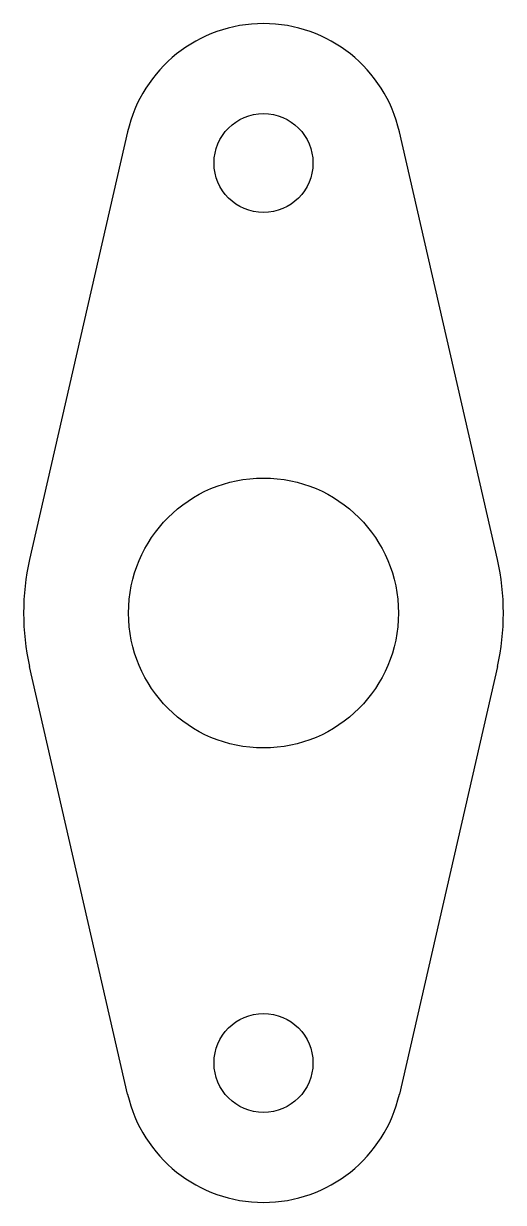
# Model space of a CAD drawing. Header units: millimetres. Extents: x -16 to 16, y -39.3 to 39.3.
import ezdxf

# ---------------------------------------------------------------- set-up
doc = ezdxf.new("R2010")
doc.units = ezdxf.units.MM
doc.layers.get('0').update_dxf_attribs({"lineweight": 25, "true_color": 0xffffff})

msp = doc.modelspace()

# ---------------------------------------------------------------- linework, layer by layer
for p, q in [((-9.065, 32.077), (-15.596, 3.573)), ((15.596, 3.573), (9.065, 32.077)), ((-9.065, -32.077), (-15.596, -3.573)), ((15.596, -3.573), (9.065, -32.077))]:
    msp.add_line(p, q)
for centre, radius in [((0, 30), 3.3), ((0, 0), 9), ((0, -30), 3.3)]:
    msp.add_circle(centre, radius)
for centre, radius, start, end in [((0, 30), 9.3, 12.90489, 167.09511), ((0, 0), 16, 167.09511, 192.90489), ((0, 0), 16, 347.09511, 12.90489), ((0, -30), 9.3, 192.90489, 347.09511)]:
    msp.add_arc(centre, radius, start, end)

doc.saveas('drawing.dxf')
